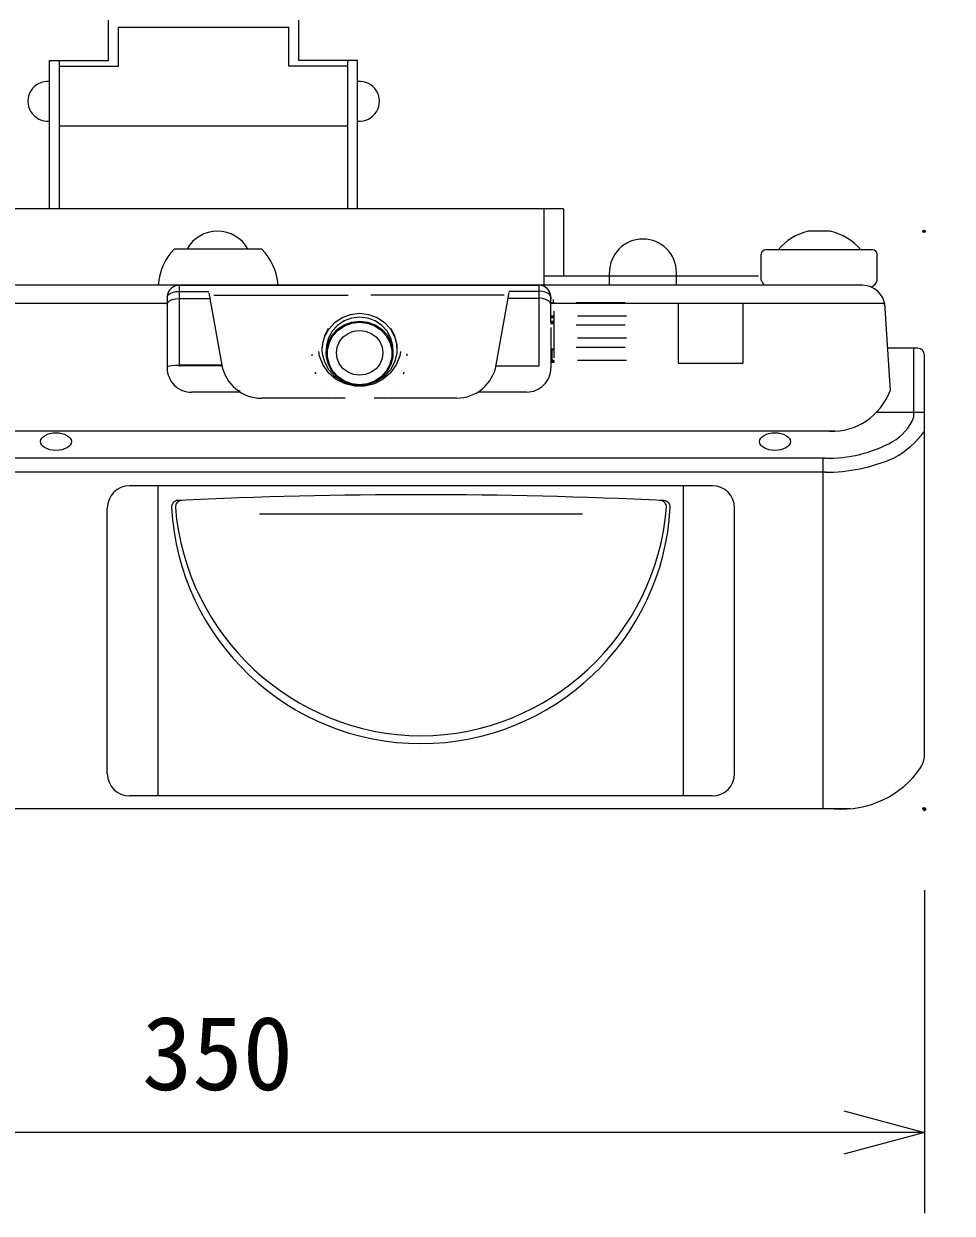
# Model space of a CAD drawing. Units: millimetres, scale not verified. Extents: x -62 to 63, y -56 to 57.
# Drawn here: x -36.59 to -13.6, y 0.93 to 30.39 of the extents above; entities that cross this region are included whole.
import ezdxf
from ezdxf.enums import TextEntityAlignment as Align

# ---------------------------------------------------------------- set-up
doc = ezdxf.new("R2010")
doc.units = ezdxf.units.MM
doc.header["$LTSCALE"] = 0.125
doc.header["$PDMODE"] = 32
doc.header["$PDSIZE"] = 0.0625
for name, color, linetype, lineweight in [('0-0_0', 7, 'Continuous', 9), ('0-3_GAIKEI', 1, 'Continuous', 18), ('0-6_SUNPO', 7, 'Continuous', 9), ('0-7_S1', 1, 'Continuous', 18)]:
    doc.layers.add(name, color=color, linetype=linetype, lineweight=lineweight)
doc.layers.add('0-5_DEFPOINTS', color=7, linetype='Continuous')
doc.styles.add('ＭＳ ゴシック', font='')
doc.styles.get('ＭＳ ゴシック').set_extended_font_data('MS Gothic')

# ---------------------------------------------------------------- blocks, each defined once
blk = doc.blocks.new('_OPEN30')
at = {"layer": '0-0_0'}
blk.add_line((0, 0), (-1, 0), dxfattribs=at)
blk.add_lwpolyline([(-1, 0.26795), (0, 0), (-1, -0.26795)], dxfattribs=at)
blk = doc.blocks.new('D6')
at = {"layer": '0-5_DEFPOINTS'}
for p in [(-50.0076, 13.0869), (-15.0076, 13.0869), (-50.0076, 5.0869)]:
    blk.add_point(p, dxfattribs=at)
at = {"layer": '0-6_SUNPO'}
for p, q in [((-50.0076, 11.0869), (-50.0076, 3.0869)), ((-15.0076, 11.0869), (-15.0076, 3.0869)), ((-17.0076, 5.0869), (-48.0076, 5.0869))]:
    blk.add_line(p, q, dxfattribs=at)
at = {"layer": '0-6_SUNPO', "xscale": 2, "yscale": 2, "rotation": 180}
blk.add_blockref('_OPEN30', (-50.0076, 5.0869), dxfattribs=at)
at = {"layer": '0-6_SUNPO', "xscale": 2, "yscale": 2}
blk.add_blockref('_OPEN30', (-15.0076, 5.0869), dxfattribs=at)
at = {"layer": '0-6_SUNPO', "style": 'ＭＳ ゴシック'}
blk.add_text('350', height=1.833, dxfattribs=at).set_placement((-34.3826, 5.5869), align=Align.BOTTOM_LEFT)
blk = doc.blocks.new('D5')
at = {"layer": '0-5_DEFPOINTS'}
for p in [(-15.0178, 27.4052), (-15.0178, 13.1052), (-7.0178, 13.1052)]:
    blk.add_point(p, dxfattribs=at)
at = {"layer": '0-6_SUNPO'}
for p, q in [((-13.0178, 27.4052), (-5.0178, 27.4052)), ((-7.0178, 25.4052), (-7.0178, 15.1052)), ((-13.0178, 13.1052), (-5.0178, 13.1052))]:
    blk.add_line(p, q, dxfattribs=at)
at = {"layer": '0-6_SUNPO', "xscale": 2, "yscale": 2}
for p, rotation in [((-7.0178, 27.4052), 90), ((-7.0178, 13.1052), 270)]:
    blk.add_blockref('_OPEN30', p, dxfattribs=dict(at, rotation=rotation))
at = {"layer": '0-6_SUNPO', "style": 'ＭＳ ゴシック'}
blk.add_text('143', height=1.833, rotation=90, dxfattribs=at).set_placement((-7.5178, 18.3802), align=Align.BOTTOM_LEFT)

msp = doc.modelspace()

# ---------------------------------------------------------------- linework, layer by layer
at = {"layer": '0-3_GAIKEI'}
for p, q in [((-28.5653, 27.8543), (-35.7017, 27.8543)), ((-16.6088, 25.2486), (-17.1666, 25.2486)), ((-30.6897, 24.8085), (-32.8617, 24.8085)), ((-15.5663, 24.7915), (-18.2153, 24.7915)), ((-18.3259, 24.0419), (-18.3259, 24.6809)), ((-15.4557, 24.0419), (-15.4557, 24.6809)), ((-22.0868, 23.9117), (-22.0868, 24.2276)), ((-20.4277, 23.9117), (-20.4277, 24.2276)), ((-32.7373, 23.9119), (-23.8373, 23.9171)), ((-32.7373, 23.9119), (-32.7362, 21.9021)), ((-32.7373, 23.9102), (-31.9339, 23.9107)), ((-32.7373, 23.91), (-31.9339, 23.9105)), ((-24.6407, 23.9149), (-23.8373, 23.9154)), ((-23.8373, 23.9152), (-24.6407, 23.9147)), ((-23.8373, 23.9171), (-23.8361, 21.9073)), ((-33.0372, 23.6117), (-33.0361, 21.8617)), ((-33.0349, 23.6117), (-33.0372, 23.6117)), ((-33.0371, 23.5592), (-33.0371, 23.5712)), ((-33.0347, 23.6307), (-33.0349, 23.6308)), ((-33.0347, 23.6307), (-33.0115, 23.672)), ((-33.0115, 23.672), (-32.9656, 23.7082)), ((-32.9656, 23.7082), (-32.9009, 23.7365)), ((-32.9135, 23.557), (-32.8298, 23.5782)), ((-32.9009, 23.7365), (-32.8226, 23.7545)), ((-32.8298, 23.5782), (-32.7371, 23.5855)), ((-32.8226, 23.7545), (-32.7372, 23.7607)), ((-32.7372, 23.7607), (-32.0084, 23.7611)), ((-32.7371, 23.5855), (-31.9789, 23.5859)), ((-32.004, 23.7263), (-31.6834, 21.9367)), ((-28.5511, 23.6623), (-31.8817, 23.6604)), ((-24.6926, 23.6646), (-27.9933, 23.6627)), ((-24.889, 21.9407), (-24.5704, 23.7307)), ((-24.5954, 23.5902), (-23.8371, 23.5907)), ((-24.5661, 23.7654), (-23.8372, 23.7659)), ((-23.7519, 23.7598), (-23.8372, 23.7659)), ((-23.7444, 23.5834), (-23.8371, 23.5907)), ((-23.6736, 23.7419), (-23.7519, 23.7598)), ((-23.6608, 23.5624), (-23.7444, 23.5834)), ((-23.6088, 23.7137), (-23.6736, 23.7419)), ((-23.5629, 23.6775), (-23.6088, 23.7137)), ((-23.5396, 23.6363), (-23.5629, 23.6775)), ((-23.5396, 23.6363), (-23.5394, 23.6363)), ((-23.5394, 23.6172), (-23.5371, 23.6172)), ((-23.5372, 23.5767), (-23.5371, 23.5647)), ((-23.5371, 23.6172), (-23.5371, 23.5767)), ((-33.0371, 23.4575), (-48.2943, 23.4575)), ((-33.0371, 23.4365), (-33.0224, 23.4825)), ((-33.0224, 23.4825), (-32.9798, 23.524)), ((-32.9798, 23.524), (-32.9135, 23.557)), ((-23.5944, 23.5295), (-23.6608, 23.5624)), ((-23.5517, 23.488), (-23.5944, 23.5295)), ((-23.537, 23.442), (-23.5517, 23.488)), ((-23.5368, 23.0904), (-23.5371, 23.5647)), ((-23.4948, 23.4729), (-23.5371, 23.4729)), ((-15.2713, 23.4575), (-23.537, 23.4575)), ((-23.4948, 23.4729), (-23.4712, 23.4822)), ((-23.4712, 23.4822), (-23.4712, 23.5612)), ((-23.4669, 23.2737), (-23.4663, 22.1124)), ((-23.4566, 23.4726), (-23.4323, 23.4792)), ((-21.6947, 23.4729), (-22.9097, 23.4729)), ((-29.0355, 22.8266), (-28.8889, 22.9883)), ((-28.8889, 22.9883), (-28.7045, 23.1126)), ((-28.6562, 23.028), (-28.8194, 22.9187)), ((-28.7045, 23.1126), (-28.4942, 23.1903)), ((-28.4701, 23.0965), (-28.6562, 23.028)), ((-28.6547, 22.9337), (-28.4688, 23.0018)), ((-28.4942, 23.1903), (-28.2714, 23.2166)), ((-28.2714, 23.12), (-28.4701, 23.0965)), ((-28.4688, 23.0018), (-28.2713, 23.025)), ((-28.4632, 22.9751), (-28.2713, 22.9976)), ((-28.2714, 23.2166), (-28.0494, 23.1905)), ((-28.0721, 23.0964), (-28.2714, 23.12)), ((-28.2713, 23.025), (-28.0739, 23.0019)), ((-28.2713, 22.9976), (-28.0794, 22.9751)), ((-28.0739, 23.0019), (-27.8879, 22.9337)), ((-27.8844, 23.0269), (-28.0721, 23.0964)), ((-28.0494, 23.1905), (-27.8408, 23.1139)), ((-27.7199, 22.9158), (-27.8844, 23.0269)), ((-27.8408, 23.1139), (-27.6575, 22.9915)), ((-27.6575, 22.9915), (-27.5109, 22.8318)), ((-23.4668, 23.016), (-23.5513, 23.016)), ((-23.4668, 23.0053), (-23.5506, 23.0053)), ((-23.4668, 22.9783), (-23.5444, 22.9783)), ((-23.4669, 23.1505), (-23.5369, 23.1505)), ((-23.5369, 23.1382), (-23.4669, 23.1382)), ((-23.5368, 23.1114), (-23.4668, 23.1114)), ((-23.5368, 23.016), (-23.5368, 23.0801)), ((-21.6597, 23.1505), (-22.8738, 23.1505)), ((-29.1379, 22.6358), (-29.0355, 22.8266)), ((-29.0482, 22.8386), (-29.1355, 22.6786)), ((-28.9497, 22.7767), (-29.042, 22.6078)), ((-28.9503, 22.6808), (-28.8184, 22.8246)), ((-28.8194, 22.9187), (-28.9497, 22.7767)), ((-28.9313, 22.663), (-28.8031, 22.8028)), ((-28.8184, 22.8246), (-28.6547, 22.9337)), ((-28.8031, 22.8028), (-28.644, 22.9088)), ((-28.6781, 22.6316), (-28.559, 22.72)), ((-28.644, 22.9088), (-28.4632, 22.9751)), ((-28.559, 22.72), (-28.4202, 22.7755)), ((-28.4202, 22.7755), (-28.2713, 22.7944)), ((-28.2713, 22.7944), (-28.1225, 22.7755)), ((-28.1225, 22.7755), (-27.9837, 22.72)), ((-28.0794, 22.9751), (-27.8987, 22.9089)), ((-27.9837, 22.72), (-27.8646, 22.6317)), ((-27.8987, 22.9089), (-27.7396, 22.8028)), ((-27.8879, 22.9337), (-27.7243, 22.8246)), ((-27.7396, 22.8028), (-27.6114, 22.6631)), ((-27.7243, 22.8246), (-27.5924, 22.6808)), ((-27.5895, 22.7717), (-27.7199, 22.9158)), ((-27.4984, 22.6017), (-27.5895, 22.7717)), ((-27.5109, 22.8318), (-27.4073, 22.6419)), ((-27.4049, 22.6726), (-27.4959, 22.8423)), ((-23.4668, 22.959), (-23.5444, 22.959)), ((-23.5367, 22.8648), (-23.5361, 21.8672)), ((-21.693, 22.9229), (-22.9097, 22.9229)), ((-29.1893, 22.4701), (-29.1964, 22.3593)), ((-29.1963, 22.3226), (-29.1901, 22.4272)), ((-29.1901, 22.4272), (-29.1379, 22.6358)), ((-29.1355, 22.6786), (-29.1893, 22.4701)), ((-29.09, 22.4219), (-29.0963, 22.3226)), ((-29.0903, 22.3241), (-29.0427, 22.5107)), ((-29.042, 22.6078), (-29.09, 22.4219)), ((-29.0674, 22.3164), (-29.0211, 22.4977)), ((-29.0427, 22.5107), (-28.9503, 22.6808)), ((-29.0211, 22.4977), (-28.9313, 22.663)), ((-28.827, 22.3825), (-28.7695, 22.5166)), ((-28.7695, 22.5166), (-28.6781, 22.6316)), ((-27.8646, 22.6317), (-27.7732, 22.5166)), ((-27.7732, 22.5166), (-27.7157, 22.3826)), ((-27.6114, 22.6631), (-27.5216, 22.4977)), ((-27.5924, 22.6808), (-27.5, 22.5107)), ((-27.5216, 22.4977), (-27.4753, 22.3164)), ((-27.5, 22.5107), (-27.4524, 22.3242)), ((-27.452, 22.4157), (-27.4984, 22.6017)), ((-27.4465, 22.3236), (-27.452, 22.4157)), ((-27.4073, 22.6419), (-27.3535, 22.4334)), ((-27.3527, 22.464), (-27.4049, 22.6726)), ((-27.3535, 22.4334), (-27.3465, 22.3236)), ((-27.3465, 22.3604), (-27.3527, 22.464)), ((-21.6597, 22.6005), (-22.8758, 22.6005)), ((-29.4463, 22.1661), (-29.4463, 22.2092)), ((-29.2662, 22.1584), (-29.2803, 22.2697)), ((-29.1771, 21.9334), (-29.2662, 22.1584)), ((-29.1893, 22.2128), (-29.1963, 22.3226)), ((-29.1355, 22.0043), (-29.1893, 22.2128)), ((-29.0963, 22.2276), (-29.0903, 22.3241)), ((-29.0903, 22.132), (-29.0963, 22.2276)), ((-29.0427, 21.9455), (-29.0903, 22.132)), ((-29.0674, 22.1296), (-29.0674, 22.3164)), ((-29.0211, 21.9484), (-29.0674, 22.1296)), ((-28.8466, 22.2387), (-28.827, 22.3825)), ((-28.827, 22.0949), (-28.8466, 22.2387)), ((-28.7695, 21.9609), (-28.827, 22.0949)), ((-27.7157, 22.095), (-27.7732, 21.9609)), ((-27.7157, 22.3826), (-27.6961, 22.2388)), ((-27.6961, 22.2388), (-27.7157, 22.095)), ((-27.4753, 22.1297), (-27.5216, 21.9484)), ((-27.4524, 22.1321), (-27.5, 21.9456)), ((-27.4753, 22.3164), (-27.4753, 22.1297)), ((-27.4524, 22.3242), (-27.4463, 22.2286)), ((-27.4463, 22.2286), (-27.4524, 22.1321)), ((-27.3527, 22.219), (-27.4049, 22.0105)), ((-27.2762, 22.1604), (-27.3639, 21.937)), ((-27.3465, 22.3236), (-27.3527, 22.219)), ((-27.2623, 22.2708), (-27.2762, 22.1604)), ((-27.0963, 22.1672), (-27.0963, 22.2106)), ((-23.4664, 22.3311), (-23.5364, 22.3311)), ((-23.4664, 22.3118), (-23.5364, 22.3118)), ((-23.5103, 22.3118), (-23.5098, 22.0505)), ((-21.6933, 22.3729), (-22.9097, 22.3729)), ((-14.5491, 20.6425), (-14.5491, 22.3499)), ((-33.0362, 21.8866), (-33.0215, 21.9017)), ((-33.0215, 21.9017), (-32.9789, 21.9155)), ((-32.9789, 21.9155), (-32.9125, 21.9265)), ((-32.9125, 21.9265), (-32.8289, 21.9336)), ((-32.8289, 21.9336), (-32.7362, 21.9361)), ((-31.6834, 21.9367), (-32.7362, 21.9361)), ((-31.6787, 21.9126), (-32.7362, 21.912)), ((-29.0346, 21.7362), (-29.1771, 21.9334)), ((-29.0319, 21.8144), (-29.1355, 22.0043)), ((-28.9503, 21.7754), (-29.0427, 21.9455)), ((-28.8853, 21.6547), (-29.0319, 21.8144)), ((-28.9313, 21.783), (-29.0211, 21.9484)), ((-28.6781, 21.8458), (-28.7695, 21.9609)), ((-28.559, 21.7575), (-28.6781, 21.8458)), ((-27.8646, 21.8459), (-27.9837, 21.7576)), ((-27.7732, 21.9609), (-27.8646, 21.8459)), ((-27.5073, 21.8196), (-27.6539, 21.6579)), ((-27.5216, 21.9484), (-27.6114, 21.7831)), ((-27.5, 21.9456), (-27.5924, 21.7755)), ((-27.4049, 22.0105), (-27.5073, 21.8196)), ((-27.3639, 21.937), (-27.5041, 21.7408)), ((-24.8936, 21.9166), (-23.8362, 21.9172)), ((-23.4597, 22.0505), (-23.5362, 22.0505)), ((-23.5362, 22.0385), (-23.4597, 22.0385)), ((-23.5362, 22.0051), (-23.4597, 22.0051)), ((-23.4597, 22.0505), (-23.4597, 22.0051)), ((-21.6597, 22.0505), (-22.8756, 22.0505)), ((-29.3823, 21.7553), (-29.3706, 21.7553)), ((-29.3706, 21.7551), (-29.3707, 21.7551)), ((-29.3706, 21.7551), (-29.356, 21.7165)), ((-29.356, 21.7424), (-29.3706, 21.7424)), ((-29.357, 21.719), (-29.3559, 21.7163)), ((-28.8491, 21.5792), (-29.0346, 21.7362)), ((-28.8184, 21.6316), (-28.9503, 21.7754)), ((-28.8031, 21.6433), (-28.9313, 21.783)), ((-28.702, 21.5323), (-28.8853, 21.6547)), ((-28.6301, 21.4696), (-28.8491, 21.5792)), ((-28.6547, 21.5225), (-28.8184, 21.6316)), ((-28.644, 21.5372), (-28.8031, 21.6433)), ((-28.4934, 21.4557), (-28.702, 21.5323)), ((-28.4688, 21.4544), (-28.6547, 21.5225)), ((-28.4632, 21.471), (-28.644, 21.5372)), ((-28.4202, 21.702), (-28.559, 21.7575)), ((-28.2713, 21.6831), (-28.4202, 21.702)), ((-28.1225, 21.702), (-28.2713, 21.6831)), ((-27.9837, 21.7576), (-28.1225, 21.702)), ((-27.8987, 21.5372), (-28.0794, 21.471)), ((-27.8879, 21.5225), (-28.0739, 21.4544)), ((-27.8383, 21.5336), (-28.0486, 21.4559)), ((-27.6874, 21.5835), (-27.9055, 21.4723)), ((-27.7396, 21.6433), (-27.8987, 21.5372)), ((-27.7243, 21.6317), (-27.8879, 21.5225)), ((-27.6539, 21.6579), (-27.8383, 21.5336)), ((-27.6114, 21.7831), (-27.7396, 21.6433)), ((-27.5924, 21.7755), (-27.7243, 21.6317)), ((-27.5041, 21.7408), (-27.6874, 21.5835)), ((-27.1824, 21.7276), (-27.1861, 21.7276)), ((-27.1717, 21.7437), (-27.1763, 21.7437)), ((-27.1715, 21.7564), (-27.1715, 21.7563)), ((-31.2253, 21.2628), (-32.4358, 21.262)), ((-31.2253, 21.2928), (-31.2697, 21.2927)), ((-29.1003, 21.3544), (-29.0995, 21.3537)), ((-28.3908, 21.4138), (-28.6301, 21.4696)), ((-28.2714, 21.4296), (-28.4934, 21.4557)), ((-28.2713, 21.4312), (-28.4688, 21.4544)), ((-28.2713, 21.4485), (-28.4632, 21.471)), ((-28.1448, 21.4147), (-28.3908, 21.4138)), ((-28.0486, 21.4559), (-28.2714, 21.4296)), ((-28.0794, 21.471), (-28.2713, 21.4485)), ((-28.0739, 21.4544), (-28.2713, 21.4312)), ((-27.9055, 21.4723), (-28.1448, 21.4147)), ((-27.6614, 21.2092), (-27.6614, 21.2091)), ((-27.4413, 21.3554), (-27.4422, 21.3547)), ((-24.1358, 21.2669), (-25.3462, 21.2662)), ((-28.628, 21.1143), (-30.6985, 21.1131)), ((-28.8801, 21.2084), (-28.8801, 21.2084)), ((-25.8729, 21.1159), (-27.9137, 21.1147)), ((-14.2847, 20.7645), (-15.4722, 20.7645)), ((-16.7557, 19.6289), (-46.9683, 19.6289)), ((-16.7953, 10.9486), (-16.7953, 19.6289)), ((-16.7089, 19.2818), (-46.8605, 19.2818)), ((-19.5398, 18.9461), (-33.967, 18.9461)), ((-33.2572, 11.2641), (-33.2572, 18.9461)), ((-20.2497, 11.2641), (-20.2497, 18.9461)), ((-34.5201, 11.8171), (-34.5201, 18.3931)), ((-18.9868, 11.8171), (-18.9868, 18.3931)), ((-22.7534, 18.2465), (-30.7534, 18.2465)), ((-19.5398, 11.2641), (-33.967, 11.2641))]:
    msp.add_line(p, q, dxfattribs=at)
at = {"layer": '0-3_GAIKEI', "color": 7}
for p, q in [((-15.8193, 23.9117), (-47.7501, 23.9117)), ((-16.2708, 23.9117), (-45.6484, 23.9117)), ((-15.2717, 23.4648), (-15.1389, 21.2978)), ((-14.4506, 22.3499), (-15.2034, 22.3499)), ((-14.2847, 12.2766), (-14.2847, 22.184)), ((-16.5011, 20.2994), (-47.0683, 20.2994)), ((-16.1263, 10.9486), (-47.4431, 10.9486))]:
    msp.add_line(p, q, dxfattribs=at)
at = {"layer": '0-3_GAIKEI'}
msp.add_lwpolyline([(-18.7754, 23.4575), (-20.3818, 23.4575), (-20.3818, 21.9842), (-18.7754, 21.9842)], close=True, dxfattribs=at)
msp.add_lwpolyline([(-27.1851, 21.7204), (-27.1861, 21.7178), (-27.1715, 21.7563)], dxfattribs=at)
for centre, radius, start, end in [((-31.7908, 24.3839), 0.8655, 29.38027, 150.61973), ((-21.2572, 24.2276), 0.8295, 90, 180), ((-21.2572, 24.2276), 0.8295, 0, 90), ((-16.8286, 23.8612), 1.428, 103.69318, 139.34358), ((-16.9468, 23.8612), 1.428, 40.65642, 76.30682), ((-31.8235, 23.8084), 1.4416, 136.0676, 175.88916), ((-31.7279, 23.8084), 1.4416, 4.11084, 43.9324), ((-18.2153, 24.6809), 0.1106, 90, 180), ((-15.5663, 24.6809), 0.1106, 0, 90), ((-32.7372, 23.6119), 0.3, 90.03333, 180.03333), ((-32.7372, 23.6119), 0.2983, 90.03333, 176.37142), ((-32.7372, 23.6119), 0.2981, 90.03333, 176.37139), ((-23.8371, 23.6171), 0.3, 0.03333, 90.03333), ((-23.8371, 23.6171), 0.2983, 3.69529, 90.03333), ((-23.8371, 23.6171), 0.2981, 3.6953, 90.03333), ((-18.0794, 24.1023), 0.2538, 193.75634, 228.67834), ((-15.7022, 24.1023), 0.2538, 292.70107, 346.24366), ((-31.916, 23.5599), 1.1212, 176.37745, 179.42498), ((-24.6603, 23.5641), 1.1232, 0.64398, 3.68611), ((-32.4361, 21.862), 0.6, 180.03312, 270.03333), ((-30.699, 22.1131), 1, 190.1577, 270.03333), ((-25.8735, 22.1159), 1, 270.03333, 349.90929), ((-24.1361, 21.8669), 0.6, 270.03333, 0.03356), ((-15.6914, 21.1083), 1.2336, 300.01001, 337.81803), ((-16.6784, 22.9558), 3.3278, 268.66909, 298.81646), ((-16.1413, 21.6538), 2.2981, 298.33892, 323.88871), ((-16.7323, 23.5047), 4.2229, 269.68219, 293.47047), ((-33.967, 18.3931), 0.553, 90, 180), ((-19.5398, 18.3931), 0.553, 0, 90), ((-32.7619, 18.4169), 0.1659, 92.70406, 183.1589), ((-32.6675, 18.4192), 0.1659, 92.68246, 184.68332), ((-26.7767, -108.3074), 127.0315, 87.27493, 92.70406), ((-20.8393, 18.4192), 0.1659, 355.31668, 87.31754), ((-20.7451, 18.4147), 0.1659, 356.82011, 87.27493), ((-26.7495, 18.7488), 6.1875, 183.1589, 269.9634), ((-26.6953, 18.9085), 6.1581, 184.68332, 269.45944), ((-26.8115, 18.9085), 6.1581, 270.54056, 355.31668), ((-26.7574, 18.7488), 6.1875, 270.0366, 356.82011), ((-14.8377, 12.2766), 0.553, 325.57859, 0), ((-33.967, 11.8171), 0.553, 180, 270), ((-19.5398, 11.8171), 0.553, 270, 0)]:
    msp.add_arc(centre, radius, start, end, dxfattribs=at)
at = {"layer": '0-3_GAIKEI', "color": 7}
for centre, radius, start, end in [((-15.8193, 23.3587), 0.553, 3.50591, 90), ((-14.4506, 22.184), 0.1659, 0, 90), ((-16.5692, 21.8208), 1.5229, 267.43686, 339.91567), ((-16.3241, 13.2952), 2.355, 265.18013, 325.57859)]:
    msp.add_arc(centre, radius, start, end, dxfattribs=at)
at = {"layer": '0-3_GAIKEI'}
for centre in [(-35.7893, 20.0403), (-17.9871, 20.0403)]:
    msp.add_ellipse(centre, major_axis=(0.3817, 0), ratio=0.569445, dxfattribs=at)
at = {"layer": '0-7_S1'}
for p, q in [((-34.4888, 29.4764), (-34.4888, 30.474)), ((-29.7782, 29.4764), (-29.7782, 30.474)), ((-34.2436, 30.3008), (-30.0234, 30.3008)), ((-34.2436, 29.3338), (-34.2436, 30.3008)), ((-30.0234, 29.3338), (-30.0234, 30.3008)), ((-35.7017, 25.8049), (-35.7017, 29.4764)), ((-28.3202, 29.4764), (-29.7782, 29.4764)), ((-28.5653, 25.8049), (-28.5653, 29.4764)), ((-28.3202, 25.8049), (-28.3202, 29.4764)), ((-35.7017, 29.3338), (-34.2436, 29.3338)), ((-28.5653, 29.3338), (-30.0234, 29.3338)), ((-23.22, 25.8049), (-40.4099, 25.8049)), ((-23.7145, 25.8049), (-23.7145, 23.9117)), ((-23.22, 25.8049), (-23.22, 24.1389)), ((-16.2924, 23.9117), (-45.662, 23.9117)), ((-18.3941, 24.1389), (-23.7145, 24.1389))]:
    msp.add_line(p, q, dxfattribs=at)
msp.add_lwpolyline([(-35.9468, 25.8049), (-35.9468, 29.4764), (-34.4888, 29.4764)], dxfattribs=at)
for centre, start, end in [((-35.9937, 28.4695), 84.54252, 275.45748), ((-28.2734, 28.4695), 264.54252, 95.45748)]:
    msp.add_arc(centre, 0.4922, start, end, dxfattribs=at)

# ---------------------------------------------------------------- block references
at = {"layer": '0-6_SUNPO'}
for name in ['D5', 'D6']:
    msp.add_blockref(name, (0.7229, -2.1566), dxfattribs=at)

doc.saveas('drawing.dxf')
